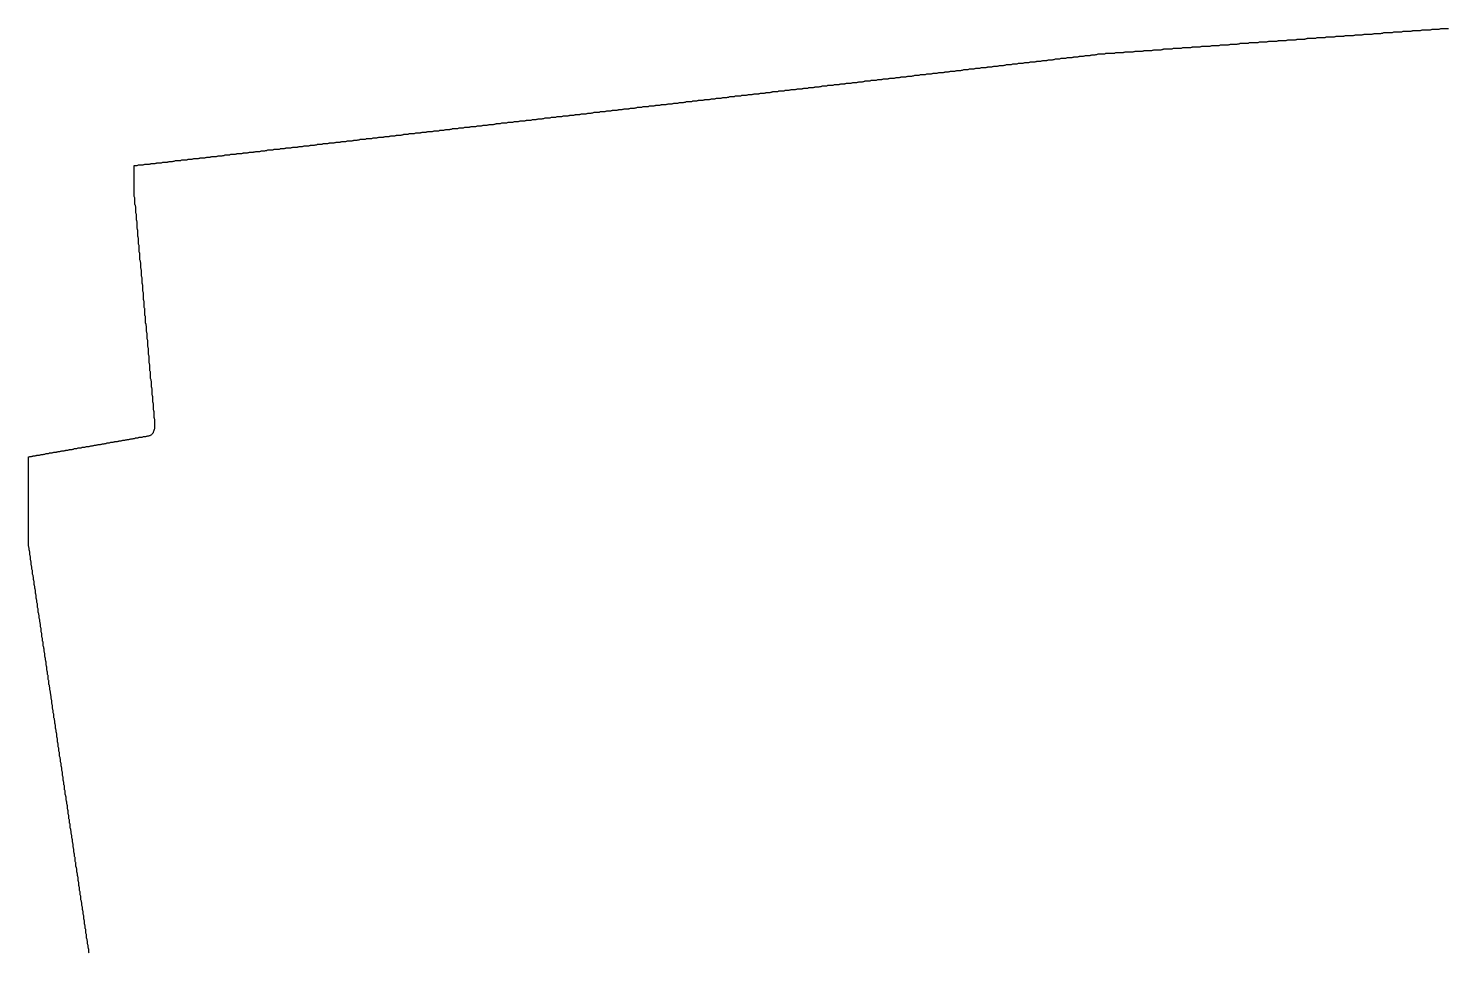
# Model space of a CAD drawing. Header units: metres. Extents: x -33615 to 181002, y 387 to 144548.
# Drawn here: x -33615 to 73693, y 70289 to 140192 of the extents above; entities that cross this region are included whole.
import ezdxf

# ---------------------------------------------------------------- set-up
doc = ezdxf.new("R2010")
doc.units = ezdxf.units.M
doc.layers.add('alpha_boundary_shrunk', color=7, linetype='Continuous')

msp = doc.modelspace()

# ---------------------------------------------------------------- linework, layer by layer
at = {"layer": 'alpha_boundary_shrunk', "color": 1}
msp.add_lwpolyline([(-29024, 70255), (-29043, 70298), (-29044, 70300), (-29044, 70451), (-29046, 70497), (-29052, 70543), (-29063, 70588), (-29078, 70632), (-29097, 70674), (-29098, 70676), (-29098, 70773), (-29100, 70820), (-29106, 70866), (-29117, 70911), (-29132, 70955), (-29150, 70997), (-29151, 70999), (-29151, 71150), (-29154, 71196), (-29160, 71242), (-29171, 71287), (-29185, 71331), (-29204, 71373), (-29205, 71375), (-29205, 71526), (-29207, 71573), (-29214, 71619), (-29224, 71664), (-29239, 71708), (-29258, 71750), (-29259, 71752), (-29259, 71903), (-29261, 71949), (-29268, 71995), (-29278, 72040), (-29293, 72084), (-29312, 72126), (-29313, 72128), (-29313, 72226), (-29315, 72272), (-29321, 72318), (-29332, 72363), (-29347, 72407), (-29366, 72449), (-29367, 72451), (-29367, 72602), (-29369, 72648), (-29375, 72694), (-29386, 72739), (-29401, 72783), (-29419, 72826), (-29420, 72828), (-29420, 72979), (-29422, 73025), (-29429, 73071), (-29440, 73116), (-29454, 73160), (-29473, 73202), (-29474, 73204), (-29474, 73355), (-29476, 73401), (-29483, 73447), (-29493, 73492), (-29508, 73536), (-29527, 73579), (-29528, 73581), (-29528, 73678), (-29530, 73724), (-29536, 73770), (-29547, 73815), (-29562, 73859), (-29581, 73901), (-29582, 73903), (-29582, 74054), (-29584, 74100), (-29590, 74146), (-29601, 74191), (-29616, 74235), (-29634, 74278), (-29635, 74280), (-29635, 74431), (-29638, 74477), (-29644, 74523), (-29655, 74568), (-29669, 74612), (-29688, 74654), (-29689, 74656), (-29689, 74753), (-29691, 74800), (-29698, 74846), (-29708, 74891), (-29723, 74935), (-29742, 74977), (-29743, 74979), (-29743, 75130), (-29745, 75176), (-29752, 75222), (-29762, 75267), (-29777, 75311), (-29796, 75353), (-29797, 75355), (-29797, 75506), (-29799, 75553), (-29805, 75599), (-29816, 75644), (-29831, 75688), (-29850, 75730), (-29851, 75732), (-29851, 75883), (-29853, 75929), (-29859, 75975), (-29870, 76020), (-29885, 76064), (-29903, 76106), (-29904, 76108), (-29904, 76206), (-29907, 76252), (-29913, 76298), (-29924, 76343), (-29938, 76387), (-29957, 76429), (-29958, 76431), (-29958, 76582), (-29960, 76628), (-29967, 76674), (-29977, 76719), (-29992, 76763), (-30011, 76806), (-30012, 76808), (-30012, 76958), (-30014, 77005), (-30021, 77051), (-30031, 77096), (-30046, 77140), (-30065, 77182), (-30066, 77184), (-30066, 77335), (-30068, 77381), (-30074, 77427), (-30085, 77472), (-30100, 77516), (-30119, 77559), (-30120, 77561), (-30120, 77658), (-30122, 77704), (-30128, 77750), (-30139, 77795), (-30154, 77839), (-30172, 77881), (-30173, 77883), (-30173, 78034), (-30175, 78080), (-30182, 78126), (-30193, 78171), (-30207, 78215), (-30226, 78258), (-30227, 78260), (-30227, 78411), (-30229, 78457), (-30236, 78503), (-30246, 78548), (-30261, 78592), (-30280, 78634), (-30281, 78636), (-30281, 78787), (-30283, 78833), (-30289, 78879), (-30300, 78924), (-30315, 78968), (-30334, 79011), (-30335, 79013), (-30335, 79110), (-30337, 79156), (-30343, 79202), (-30354, 79247), (-30369, 79291), (-30387, 79333), (-30388, 79335), (-30388, 79486), (-30391, 79533), (-30397, 79578), (-30408, 79624), (-30422, 79668), (-30441, 79710), (-30442, 79712), (-30442, 79863), (-30444, 79909), (-30451, 79955), (-30461, 80000), (-30476, 80044), (-30495, 80086), (-30496, 80088), (-30496, 80185), (-30498, 80232), (-30505, 80278), (-30515, 80323), (-30530, 80367), (-30549, 80409), (-30550, 80411), (-30550, 80562), (-30552, 80608), (-30558, 80654), (-30569, 80699), (-30584, 80743), (-30603, 80786), (-30604, 80788), (-30604, 80938), (-30606, 80985), (-30612, 81031), (-30623, 81076), (-30638, 81120), (-30656, 81162), (-30657, 81164), (-30657, 81315), (-30659, 81361), (-30666, 81407), (-30677, 81452), (-30691, 81496), (-30710, 81539), (-30711, 81541), (-30711, 81638), (-30713, 81684), (-30720, 81730), (-30730, 81775), (-30745, 81819), (-30764, 81861), (-30765, 81863), (-30765, 82014), (-30767, 82060), (-30773, 82106), (-30784, 82151), (-30799, 82195), (-30818, 82238), (-30819, 82240), (-30819, 82391), (-30821, 82437), (-30827, 82483), (-30838, 82528), (-30853, 82572), (-30871, 82614), (-30872, 82616), (-30872, 82767), (-30875, 82813), (-30881, 82859), (-30892, 82904), (-30906, 82948), (-30925, 82991), (-30926, 82993), (-30926, 83090), (-30928, 83136), (-30935, 83182), (-30945, 83227), (-30960, 83271), (-30979, 83313), (-30980, 83315), (-30980, 83466), (-30982, 83513), (-30989, 83558), (-30999, 83604), (-31014, 83647), (-31033, 83690), (-31034, 83692), (-31034, 83843), (-31036, 83889), (-31042, 83935), (-31053, 83980), (-31068, 84024), (-31087, 84066), (-31088, 84068), (-31088, 84219), (-31090, 84266), (-31096, 84311), (-31107, 84357), (-31122, 84400), (-31140, 84443), (-31141, 84445), (-31141, 84542), (-31144, 84588), (-31150, 84634), (-31161, 84679), (-31175, 84723), (-31194, 84766), (-31195, 84768), (-31195, 84918), (-31197, 84965), (-31204, 85011), (-31214, 85056), (-31229, 85100), (-31248, 85142), (-31249, 85144), (-31249, 85295), (-31251, 85341), (-31258, 85387), (-31268, 85432), (-31283, 85476), (-31302, 85518), (-31303, 85520), (-31303, 85618), (-31305, 85664), (-31311, 85710), (-31322, 85755), (-31337, 85799), (-31356, 85841), (-31357, 85843), (-31357, 85994), (-31359, 86040), (-31365, 86086), (-31376, 86131), (-31391, 86175), (-31409, 86218), (-31410, 86220), (-31410, 86371), (-31412, 86417), (-31419, 86463), (-31430, 86508), (-31444, 86552), (-31463, 86594), (-31464, 86596), (-31464, 86747), (-31466, 86793), (-31473, 86839), (-31483, 86884), (-31498, 86928), (-31517, 86971), (-31518, 86973), (-31518, 87070), (-31520, 87116), (-31526, 87162), (-31537, 87207), (-31552, 87251), (-31571, 87293), (-31572, 87295), (-31572, 87446), (-31574, 87493), (-31580, 87538), (-31591, 87584), (-31606, 87627), (-31624, 87670), (-31625, 87672), (-31625, 87823), (-31628, 87869), (-31634, 87915), (-31645, 87960), (-31659, 88004), (-31678, 88046), (-31679, 88048), (-31679, 88199), (-31681, 88245), (-31688, 88291), (-31698, 88336), (-31713, 88380), (-31732, 88423), (-31733, 88425), (-31733, 88522), (-31735, 88568), (-31742, 88614), (-31752, 88659), (-31767, 88703), (-31786, 88745), (-31787, 88747), (-31787, 88898), (-31789, 88945), (-31795, 88991), (-31806, 89036), (-31821, 89080), (-31840, 89122), (-31841, 89124), (-31841, 89275), (-31843, 89321), (-31849, 89367), (-31860, 89412), (-31875, 89456), (-31893, 89498), (-31894, 89500), (-31894, 89651), (-31896, 89698), (-31903, 89744), (-31914, 89789), (-31928, 89833), (-31947, 89875), (-31948, 89877), (-31948, 89974), (-31950, 90020), (-31957, 90066), (-31967, 90111), (-31982, 90155), (-32001, 90198), (-32002, 90200), (-32002, 90351), (-32004, 90397), (-32010, 90443), (-32021, 90488), (-32036, 90532), (-32055, 90574), (-32056, 90576), (-32056, 90727), (-32058, 90773), (-32064, 90819), (-32075, 90864), (-32090, 90908), (-32108, 90951), (-32109, 90953), (-32109, 91103), (-32112, 91150), (-32118, 91196), (-32129, 91241), (-32143, 91285), (-32162, 91327), (-32163, 91329), (-32163, 91426), (-32165, 91472), (-32172, 91518), (-32182, 91563), (-32197, 91607), (-32216, 91650), (-32217, 91652), (-32217, 91803), (-32219, 91849), (-32226, 91895), (-32236, 91940), (-32251, 91984), (-32270, 92026), (-32271, 92028), (-32271, 92179), (-32273, 92225), (-32279, 92271), (-32290, 92316), (-32305, 92360), (-32324, 92403), (-32325, 92405), (-32325, 92502), (-32327, 92548), (-32333, 92594), (-32344, 92639), (-32359, 92683), (-32377, 92725), (-32378, 92727), (-32378, 92878), (-32381, 92925), (-32387, 92971), (-32398, 93016), (-32412, 93060), (-32431, 93102), (-32432, 93104), (-32432, 93255), (-32434, 93301), (-32441, 93347), (-32451, 93392), (-32466, 93436), (-32485, 93478), (-32486, 93480), (-32486, 93631), (-32488, 93678), (-32495, 93723), (-32505, 93769), (-32520, 93813), (-32539, 93855), (-32540, 93857), (-32540, 93954), (-32542, 94000), (-32548, 94046), (-32559, 94091), (-32574, 94135), (-32593, 94178), (-32594, 94180), (-32594, 94330), (-32596, 94377), (-32602, 94423), (-32613, 94468), (-32628, 94512), (-32646, 94554), (-32647, 94556), (-32647, 94707), (-32649, 94753), (-32656, 94799), (-32667, 94844), (-32681, 94888), (-32700, 94931), (-32701, 94933), (-32701, 95083), (-32703, 95130), (-32710, 95176), (-32720, 95221), (-32735, 95265), (-32754, 95307), (-32755, 95309), (-32755, 95406), (-32757, 95452), (-32763, 95498), (-32774, 95543), (-32789, 95587), (-32808, 95630), (-32809, 95632), (-32809, 95783), (-32811, 95829), (-32817, 95875), (-32828, 95920), (-32843, 95964), (-32861, 96006), (-32862, 96008), (-32862, 96159), (-32865, 96205), (-32871, 96251), (-32882, 96296), (-32896, 96340), (-32915, 96383), (-32916, 96385), (-32916, 96536), (-32918, 96582), (-32925, 96628), (-32935, 96673), (-32950, 96717), (-32969, 96759), (-32970, 96761), (-32970, 96858), (-32972, 96905), (-32979, 96950), (-32989, 96996), (-33004, 97040), (-33023, 97082), (-33024, 97084), (-33024, 97235), (-33026, 97281), (-33032, 97327), (-33043, 97372), (-33058, 97416), (-33077, 97458), (-33078, 97460), (-33078, 97611), (-33080, 97658), (-33086, 97703), (-33097, 97749), (-33112, 97792), (-33130, 97835), (-33131, 97837), (-33131, 97934), (-33134, 97980), (-33140, 98026), (-33151, 98071), (-33165, 98115), (-33184, 98158), (-33185, 98160), (-33185, 98310), (-33187, 98357), (-33194, 98403), (-33204, 98448), (-33219, 98492), (-33238, 98534), (-33239, 98536), (-33239, 98687), (-33241, 98733), (-33248, 98779), (-33258, 98824), (-33273, 98868), (-33292, 98911), (-33293, 98913), (-33293, 99063), (-33295, 99110), (-33301, 99156), (-33312, 99201), (-33327, 99245), (-33346, 99287), (-33346, 99289), (-33346, 99386), (-33349, 99432), (-33355, 99478), (-33366, 99523), (-33381, 99567), (-33399, 99610), (-33400, 99612), (-33400, 99763), (-33402, 99809), (-33409, 99855), (-33420, 99900), (-33434, 99944), (-33453, 99986), (-33454, 99988), (-33454, 100139), (-33456, 100185), (-33463, 100231), (-33473, 100276), (-33488, 100320), (-33507, 100363), (-33508, 100365), (-33508, 100516), (-33510, 100562), (-33516, 100608), (-33527, 100653), (-33542, 100697), (-33561, 100739), (-33562, 100741), (-33562, 100838), (-33564, 100885), (-33570, 100930), (-33581, 100976), (-33596, 101019), (-33614, 101062), (-33615, 101064), (-33615, 107776), (-33602, 107780), (-33558, 107794), (-33515, 107813), (-33513, 107814), (-33470, 107814), (-33424, 107816), (-33378, 107823), (-33333, 107833), (-33289, 107848), (-33246, 107867), (-33244, 107868), (-33147, 107868), (-33101, 107870), (-33055, 107876), (-33010, 107887), (-32966, 107902), (-32924, 107921), (-32922, 107922), (-32825, 107922), (-32778, 107924), (-32732, 107930), (-32687, 107941), (-32643, 107956), (-32601, 107974), (-32599, 107975), (-32502, 107975), (-32456, 107978), (-32410, 107984), (-32365, 107995), (-32321, 108009), (-32278, 108028), (-32276, 108029), (-32233, 108029), (-32187, 108031), (-32141, 108038), (-32096, 108048), (-32052, 108063), (-32009, 108082), (-32007, 108083), (-31910, 108083), (-31864, 108085), (-31818, 108092), (-31773, 108102), (-31729, 108117), (-31687, 108136), (-31685, 108137), (-31588, 108137), (-31541, 108139), (-31495, 108145), (-31450, 108156), (-31406, 108171), (-31364, 108190), (-31362, 108191), (-31319, 108191), (-31272, 108193), (-31226, 108199), (-31181, 108210), (-31137, 108225), (-31095, 108243), (-31093, 108244), (-30996, 108244), (-30950, 108247), (-30904, 108253), (-30859, 108264), (-30815, 108278), (-30772, 108297), (-30770, 108298), (-30673, 108298), (-30627, 108300), (-30581, 108307), (-30536, 108317), (-30492, 108332), (-30450, 108351), (-30448, 108352), (-30351, 108352), (-30304, 108354), (-30258, 108361), (-30213, 108371), (-30169, 108386), (-30127, 108405), (-30125, 108406), (-30082, 108406), (-30035, 108408), (-29989, 108414), (-29944, 108425), (-29900, 108440), (-29858, 108459), (-29856, 108460), (-29759, 108460), (-29713, 108462), (-29667, 108468), (-29622, 108479), (-29578, 108494), (-29535, 108512), (-29533, 108513), (-29436, 108513), (-29390, 108515), (-29344, 108522), (-29299, 108533), (-29255, 108547), (-29213, 108566), (-29211, 108567), (-29114, 108567), (-29067, 108569), (-29021, 108576), (-28976, 108586), (-28932, 108601), (-28890, 108620), (-28888, 108621), (-28845, 108621), (-28798, 108623), (-28752, 108629), (-28707, 108640), (-28663, 108655), (-28621, 108674), (-28619, 108675), (-28522, 108675), (-28476, 108677), (-28430, 108683), (-28385, 108694), (-28341, 108709), (-28298, 108727), (-28296, 108728), (-28199, 108728), (-28153, 108731), (-28107, 108737), (-28062, 108748), (-28018, 108762), (-27976, 108781), (-27974, 108782), (-27877, 108782), (-27830, 108784), (-27784, 108791), (-27739, 108801), (-27695, 108816), (-27653, 108835), (-27651, 108836), (-27608, 108836), (-27561, 108838), (-27515, 108845), (-27470, 108855), (-27426, 108870), (-27384, 108889), (-27382, 108890), (-27285, 108890), (-27239, 108892), (-27193, 108898), (-27148, 108909), (-27104, 108924), (-27061, 108943), (-27059, 108944), (-26962, 108944), (-26916, 108946), (-26870, 108952), (-26825, 108963), (-26781, 108978), (-26739, 108996), (-26737, 108997), (-26693, 108997), (-26647, 109000), (-26601, 109006), (-26556, 109017), (-26512, 109031), (-26470, 109050), (-26468, 109051), (-26371, 109051), (-26324, 109053), (-26278, 109060), (-26233, 109070), (-26189, 109085), (-26147, 109104), (-26145, 109105), (-26048, 109105), (-26002, 109107), (-25956, 109114), (-25911, 109124), (-25867, 109139), (-25824, 109158), (-25822, 109159), (-25725, 109159), (-25679, 109161), (-25633, 109167), (-25588, 109178), (-25544, 109193), (-25502, 109212), (-25500, 109213), (-25456, 109213), (-25410, 109215), (-25364, 109221), (-25319, 109232), (-25275, 109247), (-25233, 109265), (-25231, 109266), (-25134, 109266), (-25087, 109268), (-25041, 109275), (-24996, 109286), (-24952, 109300), (-24910, 109319), (-24908, 109320), (-24811, 109320), (-24765, 109322), (-24719, 109329), (-24674, 109339), (-24630, 109354), (-24587, 109373), (-24584, 109374), (-24548, 109376), (-24500, 109383), (-24454, 109394), (-24408, 109410), (-24365, 109430), (-24323, 109455), (-24284, 109483), (-24248, 109514), (-24215, 109549), (-24186, 109587), (-24160, 109628), (-24139, 109671), (-24121, 109716), (-24068, 109877), (-24053, 109929), (-24045, 109982), (-24042, 110035), (-24042, 110519), (-24044, 110566), (-24051, 110611), (-24061, 110657), (-24076, 110700), (-24095, 110743), (-24096, 110745), (-24096, 111111), (-24098, 111157), (-24104, 111203), (-24115, 111248), (-24130, 111292), (-24149, 111334), (-24150, 111336), (-24150, 111702), (-24152, 111749), (-24158, 111795), (-24169, 111840), (-24184, 111884), (-24202, 111926), (-24203, 111928), (-24203, 112294), (-24205, 112340), (-24212, 112386), (-24223, 112431), (-24237, 112475), (-24256, 112518), (-24257, 112520), (-24257, 112886), (-24259, 112932), (-24266, 112978), (-24276, 113023), (-24291, 113067), (-24310, 113109), (-24311, 113111), (-24311, 113477), (-24313, 113524), (-24319, 113570), (-24330, 113615), (-24345, 113659), (-24364, 113701), (-24365, 113703), (-24365, 114069), (-24367, 114115), (-24373, 114161), (-24384, 114206), (-24399, 114250), (-24417, 114293), (-24418, 114295), (-24418, 114661), (-24421, 114707), (-24427, 114753), (-24438, 114798), (-24452, 114842), (-24471, 114884), (-24472, 114886), (-24472, 115306), (-24474, 115352), (-24481, 115398), (-24491, 115443), (-24506, 115487), (-24525, 115530), (-24526, 115532), (-24526, 115898), (-24528, 115944), (-24535, 115990), (-24545, 116035), (-24560, 116079), (-24579, 116121), (-24580, 116123), (-24580, 116489), (-24582, 116535), (-24588, 116581), (-24599, 116627), (-24614, 116670), (-24633, 116713), (-24634, 116715), (-24634, 117081), (-24636, 117127), (-24642, 117173), (-24653, 117218), (-24668, 117262), (-24686, 117304), (-24687, 117306), (-24687, 117672), (-24690, 117719), (-24696, 117765), (-24707, 117810), (-24721, 117854), (-24740, 117896), (-24741, 117898), (-24741, 118264), (-24743, 118310), (-24750, 118356), (-24760, 118401), (-24775, 118445), (-24794, 118488), (-24795, 118490), (-24795, 118856), (-24797, 118902), (-24804, 118948), (-24814, 118993), (-24829, 119037), (-24848, 119079), (-24849, 119081), (-24849, 119447), (-24851, 119494), (-24857, 119539), (-24868, 119585), (-24883, 119629), (-24902, 119671), (-24903, 119673), (-24903, 120093), (-24905, 120139), (-24911, 120185), (-24922, 120230), (-24937, 120274), (-24955, 120316), (-24956, 120318), (-24956, 120684), (-24958, 120731), (-24965, 120776), (-24976, 120822), (-24990, 120866), (-25009, 120908), (-25010, 120910), (-25010, 121276), (-25012, 121322), (-25019, 121368), (-25029, 121413), (-25044, 121457), (-25063, 121500), (-25064, 121502), (-25064, 121868), (-25066, 121914), (-25072, 121960), (-25083, 122005), (-25098, 122049), (-25117, 122091), (-25118, 122093), (-25118, 122459), (-25120, 122505), (-25126, 122551), (-25137, 122596), (-25152, 122640), (-25170, 122683), (-25171, 122685), (-25171, 123051), (-25174, 123097), (-25180, 123143), (-25191, 123188), (-25205, 123232), (-25224, 123274), (-25225, 123276), (-25225, 123642), (-25227, 123689), (-25234, 123735), (-25244, 123780), (-25259, 123824), (-25278, 123866), (-25279, 123868), (-25279, 124234), (-25281, 124280), (-25288, 124326), (-25298, 124371), (-25313, 124415), (-25332, 124458), (-25333, 124460), (-25333, 124826), (-25335, 124872), (-25341, 124918), (-25352, 124963), (-25367, 125007), (-25386, 125049), (-25387, 125051), (-25387, 125471), (-25389, 125517), (-25395, 125563), (-25406, 125608), (-25421, 125652), (-25439, 125695), (-25440, 125697), (-25440, 126063), (-25443, 126109), (-25449, 126155), (-25460, 126200), (-25474, 126244), (-25493, 126286), (-25494, 126288), (-25494, 126654), (-25496, 126701), (-25503, 126746), (-25513, 126792), (-25528, 126835), (-25547, 126878), (-25548, 126880), (-25548, 127246), (-25550, 127292), (-25556, 127338), (-25567, 127383), (-25582, 127427), (-25601, 127469), (-25602, 127471), (-25602, 129811), (-25510, 129811), (-25464, 129814), (-25418, 129820), (-25373, 129831), (-25329, 129846), (-25286, 129864), (-25284, 129865), (-25026, 129865), (-24980, 129867), (-24934, 129874), (-24889, 129885), (-24845, 129899), (-24802, 129918), (-24800, 129919), (-24542, 129919), (-24496, 129921), (-24450, 129928), (-24405, 129938), (-24361, 129953), (-24318, 129972), (-24316, 129973), (-24112, 129973), (-24065, 129975), (-24020, 129981), (-23974, 129992), (-23930, 130007), (-23888, 130026), (-23886, 130027), (-23628, 130027), (-23581, 130029), (-23535, 130035), (-23490, 130046), (-23446, 130061), (-23404, 130079), (-23402, 130080), (-23144, 130080), (-23097, 130083), (-23051, 130089), (-23006, 130100), (-22962, 130114), (-22920, 130133), (-22918, 130134), (-22713, 130134), (-22667, 130136), (-22621, 130143), (-22576, 130153), (-22532, 130168), (-22490, 130187), (-22488, 130188), (-22229, 130188), (-22183, 130190), (-22137, 130197), (-22092, 130207), (-22048, 130222), (-22006, 130241), (-22004, 130242), (-21745, 130242), (-21699, 130244), (-21653, 130250), (-21608, 130261), (-21564, 130276), (-21522, 130295), (-21520, 130296), (-21315, 130296), (-21269, 130298), (-21223, 130304), (-21178, 130315), (-21134, 130330), (-21091, 130348), (-21089, 130349), (-20831, 130349), (-20785, 130351), (-20739, 130358), (-20694, 130369), (-20650, 130383), (-20607, 130402), (-20605, 130403), (-20347, 130403), (-20301, 130405), (-20255, 130412), (-20210, 130422), (-20166, 130437), (-20123, 130456), (-20121, 130457), (-19917, 130457), (-19870, 130459), (-19824, 130465), (-19779, 130476), (-19735, 130491), (-19693, 130510), (-19691, 130511), (-19433, 130511), (-19386, 130513), (-19340, 130519), (-19295, 130530), (-19251, 130545), (-19209, 130563), (-19207, 130564), (-18949, 130564), (-18902, 130567), (-18856, 130573), (-18811, 130584), (-18767, 130598), (-18725, 130617), (-18723, 130618), (-18518, 130618), (-18472, 130620), (-18426, 130627), (-18381, 130637), (-18337, 130652), (-18295, 130671), (-18293, 130672), (-18034, 130672), (-17988, 130674), (-17942, 130681), (-17897, 130691), (-17853, 130706), (-17811, 130725), (-17809, 130726), (-17550, 130726), (-17504, 130728), (-17458, 130734), (-17413, 130745), (-17369, 130760), (-17327, 130779), (-17325, 130780), (-17120, 130780), (-17074, 130782), (-17028, 130788), (-16983, 130799), (-16939, 130814), (-16896, 130832), (-16894, 130833), (-16636, 130833), (-16590, 130836), (-16544, 130842), (-16499, 130853), (-16455, 130867), (-16412, 130886), (-16410, 130887), (-16152, 130887), (-16106, 130889), (-16060, 130896), (-16014, 130906), (-15971, 130921), (-15928, 130940), (-15926, 130941), (-15722, 130941), (-15675, 130943), (-15629, 130950), (-15584, 130960), (-15540, 130975), (-15498, 130994), (-15496, 130995), (-15237, 130995), (-15191, 130997), (-15145, 131003), (-15100, 131014), (-15056, 131029), (-15014, 131048), (-15012, 131049), (-14753, 131049), (-14707, 131051), (-14661, 131057), (-14616, 131068), (-14572, 131083), (-14530, 131101), (-14528, 131102), (-14323, 131102), (-14277, 131104), (-14231, 131111), (-14186, 131122), (-14142, 131136), (-14100, 131155), (-14098, 131156), (-13839, 131156), (-13793, 131158), (-13747, 131165), (-13702, 131175), (-13658, 131190), (-13616, 131209), (-13614, 131210), (-13355, 131210), (-13309, 131212), (-13263, 131218), (-13218, 131229), (-13174, 131244), (-13131, 131263), (-13129, 131264), (-12925, 131264), (-12879, 131266), (-12833, 131272), (-12787, 131283), (-12744, 131298), (-12701, 131316), (-12699, 131317), (-12441, 131317), (-12394, 131320), (-12349, 131326), (-12303, 131337), (-12260, 131351), (-12217, 131370), (-12215, 131371), (-11957, 131371), (-11910, 131373), (-11865, 131380), (-11819, 131390), (-11775, 131405), (-11733, 131424), (-11731, 131425), (-11526, 131425), (-11480, 131427), (-11434, 131434), (-11389, 131444), (-11345, 131459), (-11303, 131478), (-11301, 131479), (-11042, 131479), (-10996, 131481), (-10950, 131487), (-10905, 131498), (-10861, 131513), (-10819, 131532), (-10817, 131533), (-10558, 131533), (-10512, 131535), (-10466, 131541), (-10421, 131552), (-10377, 131567), (-10335, 131585), (-10333, 131586), (-10128, 131586), (-10082, 131588), (-10036, 131595), (-9991, 131606), (-9947, 131620), (-9904, 131639), (-9902, 131640), (-9644, 131640), (-9598, 131642), (-9552, 131649), (-9507, 131659), (-9463, 131674), (-9420, 131693), (-9418, 131694), (-9160, 131694), (-9114, 131696), (-9068, 131702), (-9023, 131713), (-8979, 131728), (-8936, 131747), (-8934, 131748), (-8730, 131748), (-8683, 131750), (-8638, 131756), (-8592, 131767), (-8548, 131782), (-8506, 131800), (-8504, 131801), (-8246, 131801), (-8199, 131804), (-8153, 131810), (-8108, 131821), (-8064, 131835), (-8022, 131854), (-8020, 131855), (-7762, 131855), (-7715, 131857), (-7669, 131864), (-7624, 131874), (-7580, 131889), (-7538, 131908), (-7536, 131909), (-7331, 131909), (-7285, 131911), (-7239, 131918), (-7194, 131928), (-7150, 131943), (-7108, 131962), (-7106, 131963), (-6847, 131963), (-6801, 131965), (-6755, 131971), (-6710, 131982), (-6666, 131997), (-6624, 132016), (-6622, 132017), (-6417, 132017), (-6371, 132019), (-6325, 132025), (-6280, 132036), (-6236, 132051), (-6193, 132069), (-6191, 132070), (-5933, 132070), (-5887, 132073), (-5841, 132079), (-5796, 132090), (-5752, 132104), (-5709, 132123), (-5707, 132124), (-5449, 132124), (-5403, 132126), (-5357, 132133), (-5312, 132143), (-5268, 132158), (-5225, 132177), (-5223, 132178), (-5019, 132178), (-4972, 132180), (-4926, 132187), (-4881, 132197), (-4837, 132212), (-4795, 132231), (-4793, 132232), (-4535, 132232), (-4488, 132234), (-4442, 132240), (-4397, 132251), (-4353, 132266), (-4311, 132285), (-4309, 132286), (-4051, 132286), (-4004, 132288), (-3958, 132294), (-3913, 132305), (-3869, 132320), (-3827, 132338), (-3825, 132339), (-3620, 132339), (-3574, 132341), (-3528, 132348), (-3483, 132359), (-3439, 132373), (-3397, 132392), (-3395, 132393), (-3136, 132393), (-3090, 132395), (-3044, 132402), (-2999, 132412), (-2955, 132427), (-2913, 132446), (-2911, 132447), (-2652, 132447), (-2606, 132449), (-2560, 132455), (-2515, 132466), (-2471, 132481), (-2429, 132500), (-2427, 132501), (-2222, 132501), (-2176, 132503), (-2130, 132509), (-2085, 132520), (-2041, 132535), (-1998, 132553), (-1996, 132554), (-1738, 132554), (-1692, 132557), (-1646, 132563), (-1601, 132574), (-1557, 132588), (-1514, 132607), (-1512, 132608), (-1254, 132608), (-1208, 132610), (-1162, 132617), (-1117, 132627), (-1073, 132642), (-1030, 132661), (-1028, 132662), (-824, 132662), (-777, 132664), (-731, 132671), (-686, 132681), (-642, 132696), (-600, 132715), (-598, 132716), (-340, 132716), (-293, 132718), (-247, 132724), (-202, 132735), (-158, 132750), (-116, 132769), (-114, 132770), (145, 132770), (191, 132772), (237, 132778), (282, 132789), (326, 132804), (368, 132822), (370, 132823), (575, 132823), (621, 132826), (667, 132832), (712, 132843), (756, 132857), (798, 132876), (800, 132877), (1059, 132877), (1105, 132879), (1151, 132886), (1196, 132896), (1240, 132911), (1282, 132930), (1284, 132931), (1543, 132931), (1589, 132933), (1635, 132940), (1680, 132950), (1724, 132965), (1767, 132984), (1769, 132985), (1973, 132985), (2019, 132987), (2065, 132993), (2110, 133004), (2154, 133019), (2197, 133037), (2199, 133038), (2457, 133038), (2504, 133041), (2549, 133047), (2595, 133058), (2638, 133072), (2681, 133091), (2683, 133092), (2941, 133092), (2988, 133094), (3033, 133101), (3079, 133112), (3123, 133126), (3165, 133145), (3167, 133146), (3372, 133146), (3418, 133148), (3464, 133155), (3509, 133165), (3553, 133180), (3595, 133199), (3597, 133200), (3856, 133200), (3902, 133202), (3948, 133208), (3993, 133219), (4037, 133234), (4079, 133253), (4081, 133254), (4340, 133254), (4386, 133256), (4432, 133262), (4477, 133273), (4521, 133288), (4563, 133306), (4565, 133307), (4770, 133307), (4816, 133310), (4862, 133316), (4907, 133327), (4951, 133341), (4994, 133360), (4995, 133361), (5254, 133361), (5300, 133363), (5346, 133370), (5391, 133380), (5435, 133395), (5478, 133414), (5480, 133415), (5738, 133415), (5784, 133417), (5830, 133424), (5875, 133434), (5919, 133449), (5962, 133468), (5964, 133469), (6168, 133469), (6215, 133471), (6260, 133477), (6306, 133488), (6349, 133503), (6392, 133522), (6394, 133523), (6652, 133523), (6699, 133525), (6745, 133531), (6790, 133542), (6834, 133557), (6876, 133575), (6878, 133576), (7136, 133576), (7183, 133578), (7229, 133585), (7274, 133596), (7318, 133610), (7360, 133629), (7362, 133630), (7567, 133630), (7613, 133632), (7659, 133639), (7704, 133649), (7748, 133664), (7790, 133683), (7792, 133684), (8051, 133684), (8097, 133686), (8143, 133692), (8188, 133703), (8232, 133718), (8274, 133737), (8276, 133738), (8535, 133738), (8581, 133740), (8627, 133746), (8672, 133757), (8716, 133772), (8758, 133790), (8760, 133791), (8965, 133791), (9011, 133794), (9057, 133800), (9102, 133811), (9146, 133825), (9189, 133844), (9191, 133845), (9449, 133845), (9495, 133847), (9541, 133854), (9586, 133864), (9630, 133879), (9673, 133898), (9675, 133899), (9933, 133899), (9979, 133901), (10025, 133908), (10070, 133918), (10114, 133933), (10157, 133952), (10159, 133953), (10363, 133953), (10410, 133955), (10456, 133961), (10501, 133972), (10545, 133987), (10587, 134006), (10589, 134007), (10847, 134007), (10894, 134009), (10940, 134015), (10985, 134026), (11029, 134041), (11071, 134059), (11073, 134060), (11278, 134060), (11324, 134063), (11370, 134069), (11415, 134080), (11459, 134094), (11501, 134113), (11503, 134114), (11762, 134114), (11808, 134116), (11854, 134123), (11899, 134133), (11943, 134148), (11985, 134167), (11987, 134168), (12246, 134168), (12292, 134170), (12338, 134177), (12383, 134187), (12427, 134202), (12469, 134221), (12471, 134222), (12676, 134222), (12722, 134224), (12768, 134230), (12813, 134241), (12857, 134256), (12900, 134275), (12902, 134276), (13160, 134276), (13206, 134278), (13252, 134284), (13297, 134295), (13341, 134310), (13384, 134328), (13386, 134329), (13644, 134329), (13690, 134331), (13736, 134338), (13781, 134349), (13825, 134363), (13868, 134382), (13870, 134383), (14074, 134383), (14121, 134385), (14167, 134392), (14212, 134402), (14256, 134417), (14298, 134436), (14300, 134437), (14558, 134437), (14605, 134439), (14651, 134445), (14696, 134456), (14740, 134471), (14782, 134490), (14784, 134491), (15043, 134491), (15089, 134493), (15135, 134499), (15180, 134510), (15224, 134525), (15266, 134543), (15268, 134544), (15473, 134544), (15519, 134547), (15565, 134553), (15610, 134564), (15654, 134578), (15696, 134597), (15698, 134598), (15957, 134598), (16003, 134600), (16049, 134607), (16094, 134617), (16138, 134632), (16180, 134651), (16182, 134652), (16441, 134652), (16487, 134654), (16533, 134661), (16578, 134671), (16622, 134686), (16664, 134705), (16666, 134706), (16871, 134706), (16917, 134708), (16963, 134714), (17008, 134725), (17052, 134740), (17095, 134759), (17097, 134760), (17355, 134760), (17401, 134762), (17447, 134768), (17492, 134779), (17536, 134794), (17579, 134812), (17581, 134813), (17839, 134813), (17886, 134815), (17931, 134822), (17977, 134833), (18020, 134847), (18063, 134866), (18065, 134867), (18270, 134867), (18316, 134869), (18362, 134876), (18407, 134886), (18451, 134901), (18493, 134920), (18495, 134921), (18754, 134921), (18800, 134923), (18846, 134929), (18891, 134940), (18935, 134955), (18977, 134974), (18979, 134975), (19238, 134975), (19284, 134977), (19330, 134983), (19375, 134994), (19419, 135009), (19461, 135027), (19463, 135028), (19668, 135028), (19714, 135031), (19760, 135037), (19805, 135048), (19849, 135062), (19891, 135081), (19893, 135082), (20152, 135082), (20198, 135084), (20244, 135091), (20289, 135101), (20333, 135116), (20376, 135135), (20378, 135136), (20636, 135136), (20682, 135138), (20728, 135145), (20773, 135155), (20817, 135170), (20860, 135189), (20862, 135190), (21066, 135190), (21113, 135192), (21158, 135198), (21204, 135209), (21247, 135224), (21290, 135243), (21292, 135244), (21550, 135244), (21597, 135246), (21642, 135252), (21688, 135263), (21732, 135278), (21774, 135296), (21776, 135297), (22034, 135297), (22081, 135300), (22127, 135306), (22172, 135317), (22216, 135331), (22258, 135350), (22260, 135351), (22465, 135351), (22511, 135353), (22557, 135360), (22602, 135370), (22646, 135385), (22688, 135404), (22690, 135405), (22949, 135405), (22995, 135407), (23041, 135414), (23086, 135424), (23130, 135439), (23172, 135458), (23174, 135459), (23433, 135459), (23479, 135461), (23525, 135467), (23570, 135478), (23614, 135493), (23656, 135512), (23658, 135513), (23863, 135513), (23909, 135515), (23955, 135521), (24000, 135532), (24044, 135547), (24087, 135565), (24089, 135566), (24347, 135566), (24393, 135568), (24439, 135575), (24484, 135586), (24528, 135600), (24571, 135619), (24573, 135620), (24831, 135620), (24877, 135622), (24923, 135629), (24968, 135639), (25012, 135654), (25055, 135673), (25057, 135674), (25261, 135674), (25308, 135676), (25354, 135682), (25399, 135693), (25443, 135708), (25485, 135727), (25487, 135728), (25745, 135728), (25792, 135730), (25838, 135736), (25883, 135747), (25927, 135762), (25969, 135780), (25971, 135781), (26229, 135781), (26276, 135784), (26322, 135790), (26367, 135801), (26411, 135815), (26453, 135834), (26455, 135835), (26660, 135835), (26706, 135837), (26752, 135844), (26797, 135854), (26841, 135869), (26883, 135888), (26885, 135889), (27144, 135889), (27190, 135891), (27236, 135898), (27281, 135908), (27325, 135923), (27367, 135942), (27369, 135943), (27628, 135943), (27674, 135945), (27720, 135951), (27765, 135962), (27809, 135977), (27851, 135996), (27853, 135997), (28058, 135997), (28104, 135999), (28150, 136005), (28195, 136016), (28239, 136031), (28282, 136049), (28284, 136050), (28542, 136050), (28588, 136053), (28634, 136059), (28679, 136070), (28723, 136084), (28766, 136103), (28768, 136104), (29026, 136104), (29072, 136106), (29118, 136113), (29163, 136123), (29207, 136138), (29250, 136157), (29252, 136158), (29456, 136158), (29503, 136160), (29549, 136166), (29594, 136177), (29638, 136192), (29680, 136211), (29682, 136212), (29940, 136212), (29987, 136214), (30033, 136220), (30078, 136231), (30122, 136246), (30164, 136264), (30166, 136265), (30425, 136265), (30471, 136268), (30517, 136274), (30562, 136285), (30606, 136299), (30648, 136318), (30650, 136319), (30855, 136319), (30901, 136321), (30947, 136328), (30992, 136338), (31036, 136353), (31078, 136372), (31080, 136373), (31339, 136373), (31385, 136375), (31431, 136382), (31476, 136392), (31520, 136407), (31562, 136426), (31564, 136427), (31823, 136427), (31869, 136429), (31915, 136435), (31960, 136446), (32004, 136461), (32046, 136480), (32048, 136481), (32253, 136481), (32299, 136483), (32345, 136489), (32390, 136500), (32434, 136515), (32477, 136533), (32479, 136534), (32737, 136534), (32784, 136537), (32829, 136543), (32875, 136554), (32918, 136568), (32961, 136587), (32963, 136588), (33221, 136588), (33268, 136590), (33313, 136597), (33359, 136607), (33402, 136622), (33445, 136641), (33447, 136642), (33652, 136642), (33698, 136644), (33744, 136651), (33789, 136661), (33833, 136676), (33875, 136695), (33877, 136696), (34136, 136696), (34182, 136698), (34228, 136704), (34273, 136715), (34317, 136730), (34359, 136749), (34361, 136750), (34620, 136750), (34666, 136752), (34712, 136758), (34757, 136769), (34801, 136784), (34843, 136802), (34845, 136803), (35050, 136803), (35096, 136805), (35142, 136812), (35187, 136823), (35231, 136837), (35273, 136856), (35275, 136857), (35534, 136857), (35580, 136859), (35626, 136866), (35671, 136876), (35715, 136891), (35758, 136910), (35760, 136911), (35964, 136911), (36011, 136913), (36056, 136919), (36102, 136930), (36145, 136945), (36188, 136964), (36190, 136965), (36448, 136965), (36495, 136967), (36540, 136973), (36586, 136984), (36629, 136999), (36672, 137017), (36674, 137018), (36932, 137018), (36979, 137021), (37024, 137027), (37070, 137038), (37114, 137052), (37156, 137071), (37158, 137072), (37363, 137072), (37409, 137074), (37455, 137081), (37500, 137091), (37544, 137106), (37586, 137125), (37588, 137126), (37847, 137126), (37893, 137128), (37939, 137135), (37984, 137145), (38028, 137160), (38070, 137179), (38072, 137180), (38277, 137180), (38323, 137182), (38369, 137188), (38414, 137199), (38458, 137214), (38500, 137233), (38502, 137234), (38761, 137234), (38807, 137236), (38853, 137242), (38898, 137253), (38942, 137268), (38985, 137286), (38987, 137287), (39245, 137287), (39291, 137290), (39337, 137296), (39382, 137307), (39426, 137321), (39469, 137340), (39471, 137341), (39675, 137341), (39722, 137343), (39767, 137350), (39813, 137360), (39856, 137375), (39899, 137394), (39901, 137395), (40159, 137395), (40206, 137397), (40251, 137404), (40297, 137414), (40341, 137429), (40383, 137448), (40385, 137449), (40643, 137449), (40690, 137451), (40736, 137457), (40781, 137468), (40825, 137483), (40867, 137502), (40869, 137503), (41074, 137503), (41120, 137505), (41166, 137511), (41211, 137522), (41255, 137537), (41297, 137555), (41299, 137556), (41558, 137556), (41604, 137558), (41650, 137565), (41695, 137576), (41739, 137590), (41781, 137609), (41783, 137610), (41988, 137610), (42034, 137612), (42080, 137619), (42125, 137629), (42169, 137644), (42212, 137663), (42214, 137664), (42472, 137664), (42518, 137666), (42564, 137672), (42609, 137683), (42653, 137698), (42696, 137717), (42698, 137718), (42956, 137718), (43002, 137720), (43048, 137726), (43093, 137737), (43137, 137752), (43180, 137770), (43182, 137771), (43386, 137771), (43433, 137774), (43478, 137780), (43524, 137791), (43568, 137805), (43610, 137824), (43612, 137825), (43870, 137825), (43917, 137827), (43963, 137834), (44008, 137844), (44052, 137859), (44094, 137878), (44096, 137879), (44301, 137879), (44347, 137881), (44393, 137888), (44438, 137898), (44482, 137913), (44524, 137932), (44526, 137933), (44785, 137933), (44831, 137935), (44877, 137941), (44922, 137952), (44966, 137967), (45008, 137986), (45010, 137987), (45269, 137987), (45315, 137989), (45361, 137995), (45406, 138006), (45450, 138021), (45492, 138039), (45494, 138040), (45699, 138040), (45745, 138042), (45791, 138049), (45836, 138060), (45880, 138074), (45923, 138093), (45925, 138094), (46183, 138094), (46229, 138096), (46275, 138103), (46320, 138113), (46364, 138128), (46407, 138147), (46409, 138148), (46667, 138148), (46713, 138150), (46759, 138156), (46804, 138167), (46848, 138182), (46891, 138201), (46893, 138202), (47097, 138202), (47144, 138204), (47190, 138210), (47235, 138221), (47279, 138236), (47321, 138254), (47323, 138255), (47689, 138255), (47735, 138258), (47781, 138264), (47826, 138275), (47870, 138289), (47913, 138308), (47915, 138309), (48442, 138309), (48488, 138311), (48534, 138318), (48579, 138328), (48623, 138343), (48666, 138362), (48668, 138363), (49141, 138363), (49187, 138365), (49233, 138372), (49278, 138382), (49322, 138397), (49365, 138416), (49367, 138417), (49894, 138417), (49940, 138419), (49986, 138425), (50031, 138436), (50075, 138451), (50118, 138470), (50120, 138471), (50593, 138471), (50640, 138473), (50685, 138479), (50731, 138490), (50774, 138505), (50817, 138523), (50819, 138524), (51346, 138524), (51393, 138527), (51438, 138533), (51484, 138544), (51527, 138558), (51570, 138577), (51572, 138578), (52045, 138578), (52092, 138580), (52138, 138587), (52183, 138597), (52227, 138612), (52269, 138631), (52271, 138632), (52798, 138632), (52845, 138634), (52891, 138641), (52936, 138651), (52980, 138666), (53022, 138685), (53024, 138686), (53498, 138686), (53544, 138688), (53590, 138694), (53635, 138705), (53679, 138720), (53721, 138739), (53723, 138740), (54251, 138740), (54297, 138742), (54343, 138748), (54388, 138759), (54432, 138774), (54474, 138792), (54476, 138793), (54950, 138793), (54996, 138795), (55042, 138802), (55087, 138813), (55131, 138827), (55173, 138846), (55175, 138847), (55703, 138847), (55749, 138849), (55795, 138856), (55840, 138866), (55884, 138881), (55926, 138900), (55928, 138901), (56402, 138901), (56448, 138903), (56494, 138909), (56539, 138920), (56583, 138935), (56625, 138954), (56627, 138955), (57155, 138955), (57201, 138957), (57247, 138963), (57292, 138974), (57336, 138989), (57378, 139007), (57380, 139008), (57854, 139008), (57900, 139011), (57946, 139017), (57991, 139028), (58035, 139042), (58078, 139061), (58080, 139062), (58553, 139062), (58599, 139064), (58645, 139071), (58690, 139081), (58734, 139096), (58777, 139115), (58779, 139116), (59306, 139116), (59352, 139118), (59398, 139125), (59443, 139135), (59487, 139150), (59530, 139169), (59532, 139170), (60005, 139170), (60052, 139172), (60098, 139178), (60143, 139189), (60187, 139204), (60229, 139223), (60231, 139224), (60758, 139224), (60805, 139226), (60850, 139232), (60896, 139243), (60940, 139258), (60982, 139276), (60984, 139277), (61457, 139277), (61504, 139280), (61550, 139286), (61595, 139297), (61639, 139311), (61681, 139330), (61683, 139331), (62210, 139331), (62257, 139333), (62303, 139340), (62348, 139350), (62392, 139365), (62434, 139384), (62436, 139385), (62910, 139385), (62956, 139387), (63002, 139393), (63047, 139404), (63091, 139419), (63133, 139438), (63135, 139439), (63663, 139439), (63709, 139441), (63755, 139447), (63800, 139458), (63844, 139473), (63886, 139491), (63888, 139492), (64362, 139492), (64408, 139495), (64454, 139501), (64499, 139512), (64543, 139526), (64585, 139545), (64587, 139546), (65115, 139546), (65161, 139548), (65207, 139555), (65252, 139565), (65296, 139580), (65338, 139599), (65340, 139600), (65814, 139600), (65860, 139602), (65906, 139609), (65951, 139619), (65995, 139634), (66038, 139653), (66040, 139654), (66567, 139654), (66613, 139656), (66659, 139662), (66704, 139673), (66748, 139688), (66790, 139707), (66792, 139708), (67266, 139708), (67312, 139710), (67358, 139716), (67403, 139727), (67447, 139742), (67490, 139760), (67492, 139761), (68019, 139761), (68065, 139764), (68111, 139770), (68156, 139781), (68200, 139795), (68243, 139814), (68245, 139815), (68718, 139815), (68765, 139817), (68810, 139824), (68856, 139834), (68899, 139849), (68942, 139868), (68944, 139869), (69471, 139869), (69517, 139871), (69563, 139878), (69608, 139888), (69652, 139903), (69695, 139922), (69697, 139923), (70170, 139923), (70217, 139925), (70263, 139931), (70308, 139942), (70352, 139957), (70394, 139976), (70396, 139977), (70923, 139977), (70970, 139979), (71016, 139985), (71061, 139996), (71105, 140011), (71147, 140029), (71149, 140030), (71623, 140030), (71669, 140032), (71715, 140039), (71760, 140050), (71804, 140064), (71846, 140083), (71848, 140084), (72375, 140084), (72422, 140086), (72468, 140093), (72513, 140103), (72557, 140118), (72599, 140137), (72601, 140138), (73075, 140138), (73121, 140140), (73167, 140146), (73212, 140157), (73256, 140172), (73298, 140191), (73300, 140192), (73828, 140192)], dxfattribs=at)

doc.saveas('drawing.dxf')
